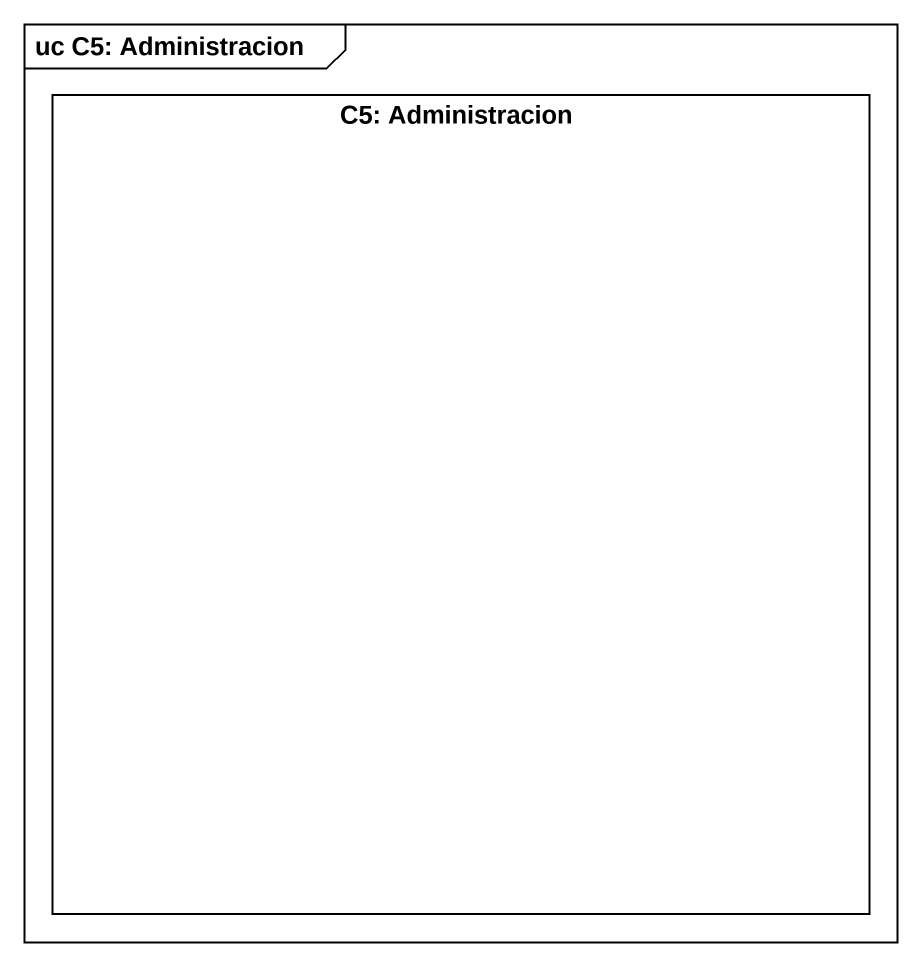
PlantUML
@startuml
mainframe uc C5: Administracion
rectangle "C5: Administracion" as C5_Administracion
@enduml
